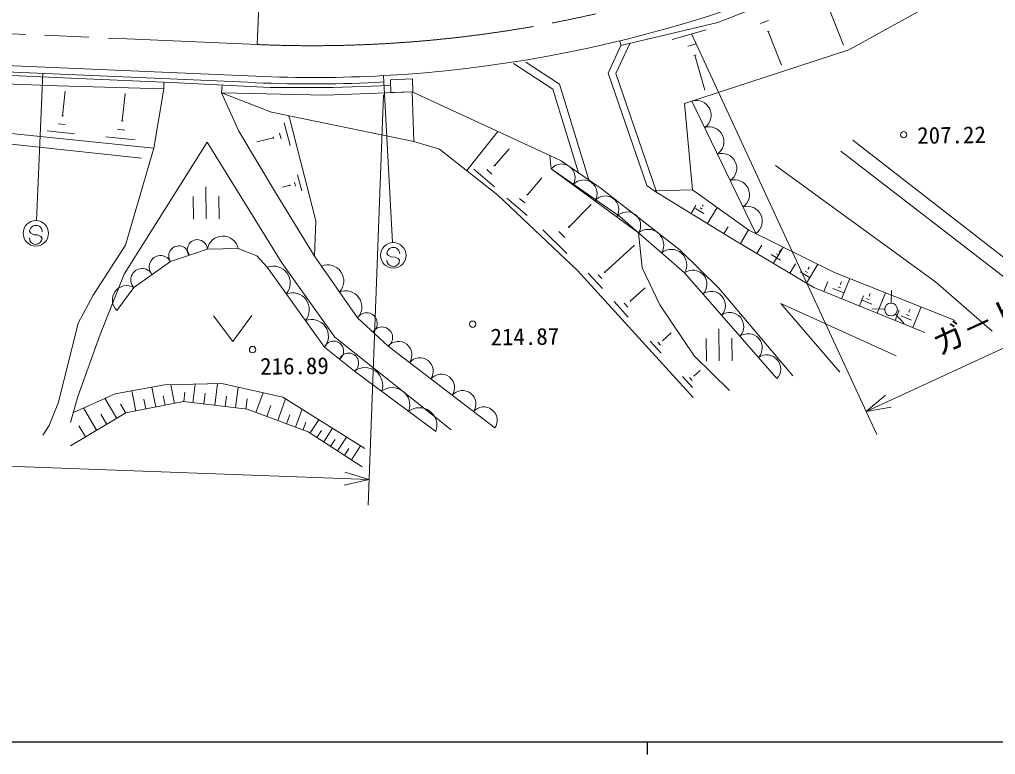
# Model space of a CAD drawing. Units: millimetres, scale not verified. Extents: x 40000 to 680000, y 20000 to 380000.
# Drawn here: x 118744 to 195355, y 204000 to 261704 of the extents above; entities that cross this region are included whole.
import ezdxf
from ezdxf.enums import TextEntityAlignment as Align

# ---------------------------------------------------------------- set-up
doc = ezdxf.new("R2010")
doc.units = ezdxf.units.MM
doc.header["$LTSCALE"] = 1000
doc.linetypes.add('CHAIN', pattern=[18.5, 12, -1.5, 3.5, -1.5])
for name, color, linetype, lineweight in [('S-BGD', 7, 'Continuous', 13), ('S-BMK', 2, 'CHAIN', 13), ('S-TTL-BAND', 7, 'Continuous', 25)]:
    doc.layers.add(name, color=color, linetype=linetype, lineweight=lineweight)
doc.styles.add('ＭＳ ゴシック', font='')
doc.styles.get('ＭＳ ゴシック').set_extended_font_data('MS Gothic')

msp = doc.modelspace()

# ---------------------------------------------------------------- linework, layer by layer
at = {"layer": 'S-BGD'}
for p, q in [((137391, 259741), (138695, 289713)), ((182301, 262543), (183416, 259701)), ((176912, 261391), (177537, 261636)), ((169972, 260125), (172649, 260885)), ((171510, 260532), (186034, 229111)), ((177441, 260733), (177597, 260794)), ((177519, 260763), (178556, 258119)), ((71636, 260103), (137283, 257250)), ((165956, 259662), (165870, 260023)), ((171204, 259607), (171873, 259797)), ((71614, 259603), (137261, 256751)), ((171683, 258875), (171851, 258922)), ((171767, 258899), (172544, 256164)), ((120568, 257476), (120066, 245919)), ((130082, 256784), (130059, 256268)), ((147342, 256800), (147315, 257298)), ((147342, 256800), (148029, 244185)), ((149588, 257047), (147852, 256979)), ((147852, 256979), (147891, 255971)), ((149628, 256039), (149588, 257047)), ((129284, 251592), (83213, 256381)), ((122124, 254138), (122325, 256080)), ((126804, 253744), (127027, 255891)), ((130059, 256268), (129284, 251592)), ((134642, 256552), (134611, 255955)), ((147891, 255971), (149628, 256039)), ((147305, 255800), (146112, 223586)), ((176537, 244907), (171517, 255304)), ((122191, 254131), (122057, 254144)), ((126876, 253736), (126733, 253751)), ((139525, 253605), (139987, 251802)), ((123063, 252739), (120917, 252961)), ((122325, 253466), (121789, 253521)), ((127020, 253025), (126446, 253085)), ((153850, 249843), (156281, 252923)), ((127810, 252247), (125514, 252485)), ((138674, 252426), (137364, 252090)), ((138660, 252482), (138689, 252370)), ((139157, 252790), (139273, 252339)), ((184164, 252219), (199251, 240485)), ((156039, 250225), (157167, 251544)), ((183215, 251366), (198389, 239662)), ((156017, 248580), (154416, 249950)), ((155828, 249574), (155428, 249916)), ((156089, 250183), (155989, 250268)), ((140577, 249503), (140896, 248259)), ((158608, 247950), (159736, 249269)), ((133399, 246050), (133371, 248570)), ((139990, 248690), (139386, 248535)), ((139980, 248728), (140000, 248651)), ((140323, 248941), (140403, 248630)), ((132391, 246039), (132371, 247803)), ((134407, 246062), (134387, 247826)), ((158586, 246305), (156985, 247675)), ((158397, 247299), (157997, 247641)), ((158658, 247908), (158558, 247993)), ((161858, 245395), (163606, 247189)), ((171454, 246477), (171838, 247106)), ((172449, 246476), (171806, 246865)), ((172324, 246815), (172163, 246912)), ((172380, 247044), (172340, 247068)), ((172360, 247056), (172402, 247125)), ((172744, 245689), (173512, 246946)), ((161698, 243342), (159810, 245183)), ((161917, 245338), (161799, 245453)), ((174035, 244901), (174361, 245436)), ((175329, 244119), (175972, 245194)), ((119623, 244935), (119525, 245054)), ((119867, 244793), (119623, 244935)), ((120168, 244788), (119867, 244793)), ((120412, 244674), (120168, 244788)), ((120516, 244536), (120412, 244674)), ((161542, 244599), (161070, 245059)), ((164669, 241845), (167020, 243991)), ((176625, 243342), (177008, 243980)), ((177922, 242565), (178687, 243841)), ((178388, 243477), (178477, 243625)), ((147684, 243202), (147586, 243321)), ((147928, 243060), (147684, 243202)), ((148229, 243055), (147928, 243060)), ((148473, 242940), (148229, 243055)), ((148577, 242803), (148473, 242940)), ((178489, 242811), (177751, 243258)), ((178346, 243200), (178161, 243312)), ((178411, 243463), (178365, 243491)), ((185195, 230927), (211630, 243146)), ((179219, 241788), (179664, 242530)), ((180516, 241010), (181405, 242494)), ((180670, 242110), (180623, 242137)), ((180646, 242124), (180735, 242271)), ((164495, 240576), (163389, 241788)), ((164444, 241362), (164167, 241665)), ((164703, 241808), (164634, 241883)), ((180748, 241457), (180010, 241904)), ((180605, 241846), (180420, 241958)), ((183272, 239782), (183913, 241370)), ((166707, 239611), (167847, 240651)), ((181870, 240348), (182191, 241142)), ((183396, 240271), (182596, 240594)), ((183193, 240632), (182993, 240713)), ((183215, 240903), (183165, 240923)), ((183190, 240913), (183267, 241104)), ((184674, 239216), (184998, 240018)), ((185441, 239724), (185240, 239805)), ((185463, 239995), (185413, 240015)), ((185438, 240005), (185515, 240197)), ((186076, 238649), (186724, 240255)), ((187175, 239437), (187203, 240437)), ((166533, 238341), (165427, 239554)), ((166482, 239128), (166206, 239431)), ((166742, 239573), (166673, 239649)), ((178516, 239399), (183146, 234012)), ((178516, 239399), (187564, 235300)), ((185644, 239363), (184843, 239686)), ((188879, 237517), (189534, 239139)), ((133965, 238435), (135499, 236436)), ((135499, 236436), (136988, 238469)), ((185662, 238979), (186661, 238951)), ((187477, 238083), (187805, 238894)), ((188192, 237848), (187505, 238574)), ((188771, 238100), (187961, 238427)), ((188565, 238466), (188363, 238548)), ((188587, 238739), (188537, 238760)), ((188562, 238750), (188645, 238954)), ((169247, 236504), (169901, 237100)), ((173668, 234901), (173640, 237420)), ((169112, 235515), (168250, 236459)), ((169072, 236128), (168856, 236364)), ((169274, 236475), (169220, 236534)), ((172660, 234889), (172640, 236653)), ((174676, 234912), (174656, 236676)), ((171584, 232805), (170785, 233681)), ((171735, 233695), (171685, 233750)), ((171710, 233722), (172173, 234144)), ((130909, 231568), (130618, 233033)), ((132359, 231619), (132537, 233077)), ((134065, 231411), (134273, 233117)), ((171547, 233373), (171348, 233592)), ((127877, 230966), (127560, 232563)), ((129444, 231277), (129132, 232844)), ((130176, 231423), (130031, 232155)), ((131629, 231708), (131718, 232437)), ((133212, 231515), (133316, 232368)), ((135697, 231212), (135896, 232844)), ((137306, 230847), (137877, 232406)), ((186731, 232207), (185195, 230927)), ((126379, 230388), (125444, 231970)), ((127080, 230803), (126666, 231504)), ((128660, 231122), (128505, 231905)), ((134881, 231311), (134981, 232127)), ((136521, 231111), (136622, 231935)), ((138159, 230535), (138471, 231388)), ((139011, 230223), (139635, 231928)), ((124797, 229453), (123756, 231214)), ((125588, 229921), (125121, 230712)), ((139713, 229966), (139970, 230668)), ((140415, 229709), (140928, 231113)), ((185195, 230927), (187166, 231267)), ((121079, 229841), (120584, 229073)), ((140997, 229496), (141211, 230079)), ((141562, 229246), (142243, 230284)), ((123917, 228933), (123397, 229813)), ((142091, 228899), (142437, 229428)), ((142619, 228553), (143313, 229610)), ((146186, 225585), (70256, 228396)), ((143158, 228199), (143511, 228738)), ((143696, 227846), (144403, 228923)), ((144245, 227486), (144604, 228034)), ((144793, 227126), (145513, 228223)), ((146186, 225585), (144275, 226174)), ((144237, 225139), (146186, 225585))]:
    msp.add_line(p, q, dxfattribs=at)
for points in [[(165954, 259662), (173554, 261476), (182274, 264897), (190132, 268667), (195842, 272017), (205605, 268234), (215623, 266223), (223563, 265265)], [(223563, 265265), (214029, 264534), (204597, 264711), (196593, 266376), (183845, 259315), (170952, 255120), (171567, 248331), (168566, 248241), (167983, 248684)], [(166662, 259831), (165555, 257472), (168783, 248108)], [(165954, 259662), (164941, 257505), (167983, 248684)], [(82623, 258901), (89651, 258584), (89621, 257895), (106644, 257092), (116900, 256670), (121712, 256488), (130059, 256268)], [(147870, 256512), (143346, 256361), (138429, 256357), (130643, 256759), (122766, 257109), (89651, 258584)], [(157518, 258254), (160605, 256246), (162631, 249663)], [(158489, 258348), (161121, 256635), (163439, 249105)], [(134611, 255955), (142769, 255764), (149562, 256039), (149691, 252133)], [(149691, 252133), (138536, 254442), (134611, 255955)], [(141905, 243131), (138905, 247996), (135960, 252947), (134611, 255955)], [(149562, 256039), (160382, 251022), (160481, 249977), (165880, 246249), (167332, 244959), (167625, 242218), (169008, 239315), (171710, 235295), (174485, 232583)], [(128306, 250822), (83435, 255645), (80794, 253636)], [(139821, 254176), (139941, 253997), (142015, 245908), (141905, 243131)], [(152628, 229489), (143484, 236776), (139341, 242605), (133485, 252082), (126948, 241700), (125076, 236979), (123319, 232117), (122747, 230071)], [(171616, 232028), (162531, 241986), (156279, 247926), (151708, 251533), (149691, 252133)], [(129284, 251592), (127074, 243992), (124535, 240072), (123340, 237851), (121813, 231649), (121079, 229841)], [(179442, 233737), (173634, 240621), (170600, 243587), (164409, 248434), (161267, 250606), (160382, 251022)], [(178191, 233510), (170954, 241820), (167332, 244959), (160481, 249977)], [(178096, 250249), (190656, 241113), (195106, 237236)], [(189814, 237140), (181107, 240656), (174616, 244546), (168566, 248241)], [(171567, 248331), (176003, 245172), (182705, 241850), (192199, 238081)], [(151417, 229367), (145035, 234094), (142678, 235979), (138189, 242257), (137367, 243154), (135907, 243723), (133491, 243676), (130595, 242700), (127711, 240666), (126391, 238858)], [(156059, 229634), (147690, 236059), (145276, 238274), (142436, 242352), (141905, 243131)], [(122968, 230860), (126243, 232328), (130130, 233022), (134620, 233125), (139415, 232067), (145848, 228012)], [(145629, 226577), (141413, 229344), (136617, 231099), (131618, 231709), (127093, 230811), (122756, 228246)]]:
    msp.add_lwpolyline(points, dxfattribs=at)
for centre, radius in [((188150, 252662), 250), ((120023, 244920), 1000), ((148084, 243187), 1000), ((187161, 238937), 500), ((154314, 237782), 250), ((137034, 235789), 250)]:
    msp.add_circle(centre, radius, dxfattribs=at)
for centre, radius, start, end in [((141737, 359647), 102500, 273.11939, 302.11106), ((141737, 359647), 103000, 267.50929, 273.11939), ((141737, 359647), 102500, 267.50929, 273.11939), ((171869, 254192), 1166, 303.98175, 107.56889), ((172873, 252112), 1166, 303.98175, 107.56889), ((173877, 250033), 1166, 303.98175, 107.56889), ((161300, 249299), 1064, 327.20173, 140.3549), ((163013, 248044), 1064, 327.20173, 140.3549), ((174881, 247954), 1166, 303.98175, 107.56889), ((164725, 246790), 1064, 327.20173, 140.3549), ((175885, 245874), 1166, 303.98175, 107.56889), ((166438, 245535), 1064, 327.20173, 140.3549), ((120025, 245045), 500, 358.99911, 178.99911), ((168095, 244010), 1218, 329.38616, 128.78732), ((120016, 244545), 500, 178.99911, 358.99911), ((132701, 243629), 792, 3.40203, 213.86905), ((134704, 243470), 1230, 11.86541, 170.32623), ((131253, 243141), 792, 3.40203, 213.86905), ((148086, 243312), 500, 358.99911, 178.99911), ((169906, 242440), 1218, 329.38616, 128.78732), ((129810, 242282), 889, 28.03007, 222.34653), ((128368, 241265), 889, 28.03007, 222.34653), ((138671, 241020), 1327, 319.83571, 111.28976), ((142923, 241177), 1272, 317.19428, 112.50835), ((148077, 242812), 500, 178.99911, 358.99911), ((171597, 240919), 1107, 316.60713, 125.49888), ((127153, 239687), 1126, 60.32302, 227.42685), ((140167, 238928), 1327, 319.83571, 111.28976), ((144343, 239138), 1272, 317.19428, 112.50835), ((173044, 239257), 1107, 316.60713, 125.49888), ((145991, 237842), 835, 306.07899, 148.83736), ((174492, 237595), 1107, 316.60713, 125.49888), ((141663, 236835), 1327, 319.83571, 111.28976), ((147198, 236734), 835, 306.07899, 148.83736), ((175939, 235933), 1107, 316.60713, 125.49888), ((143401, 235676), 785, 305.43207, 157.28553), ((148492, 235372), 1057, 325.56044, 139.41289), ((144580, 234734), 785, 305.43207, 157.28553), ((177387, 234271), 1107, 316.60713, 125.49888), ((150166, 234087), 1057, 325.56044, 139.41289), ((145875, 233004), 1376, 339.33457, 127.60927), ((151840, 232802), 1057, 325.56044, 139.41289), ((148002, 231428), 1376, 339.33457, 127.60927), ((153514, 231517), 1057, 325.56044, 139.41289), ((150130, 229853), 1376, 339.33457, 127.60927), ((155188, 230232), 1057, 325.56044, 139.41289)]:
    msp.add_arc(centre, radius, start, end, dxfattribs=at)
at = {"layer": 'S-BMK'}
for p, q in [((107212, 261055), (127193, 260185)), ((127193, 260185), (137391, 259741))]:
    msp.add_line(p, q, dxfattribs=at)
for start, end in [(273.11939, 284.57825), (267.50929, 273.11939)]:
    msp.add_arc((141737, 359647), 100000, start, end, dxfattribs=at)
at = {"layer": 'S-TTL-BAND'}
for p, q in [((40000, 205000), (579000, 205000)), ((168000, 205000), (168000, 204000))]:
    msp.add_line(p, q, dxfattribs=at)

# ---------------------------------------------------------------- texts
at = {"layer": 'S-BGD', "style": 'ＭＳ ゴシック'}
for s, p in [('207.22', (191906, 252637)), ('214.87', (158412, 236809)), ('216.89', (140327, 234508))]:
    msp.add_text(s, height=1320, rotation=0.681, dxfattribs=at).set_placement(p, align=Align.MIDDLE_CENTER)
msp.add_text('ガ－ドレ－ル', height=1833, rotation=24.808, dxfattribs=at).set_placement((197993, 237944), align=Align.BOTTOM_CENTER)

doc.saveas('drawing.dxf')
